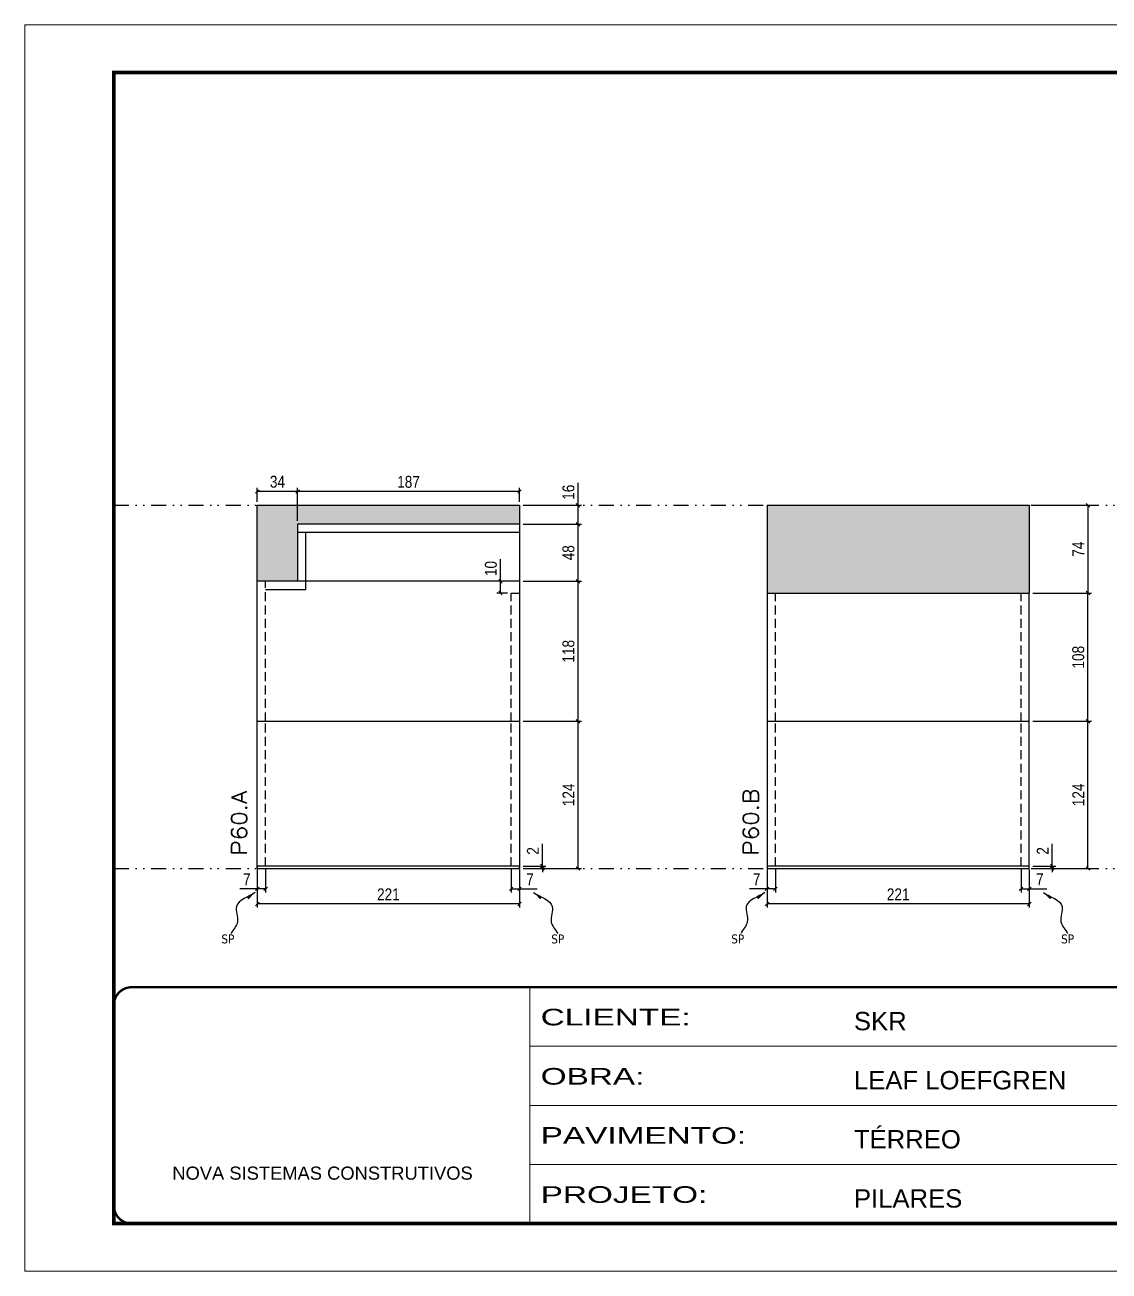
# Model space of a CAD drawing. Extents: x 14400 to 27878, y -21631 to 6985.
# Drawn here: x 14400 to 15314, y -13591 to -12541 of the extents above; entities that cross this region are included whole.
import ezdxf

# ---------------------------------------------------------------- set-up
doc = ezdxf.new("R2010")
doc.units = 0
for name, pattern in [('CONTINUO', [0]), ('DASHED', [0.75, 0.5, -0.25]), ('DIVIDE2', [0.625, 0.25, -0.125, 0, -0.125, 0, -0.125]), ('HIDDEN', [0.375, 0.25, -0.125])]:
    doc.linetypes.add(name, pattern=pattern)
for name, color, linetype in [('COTA', 241, 'Continuous'), ('Nível', 160, 'Continuous'), ('Painéis', 200, 'Continuous'), ('SARR_2.2x7', 40, 'Continuous'), ('Sarrafo de Pressão', 42, 'HIDDEN'), ('texto', 7, 'Continuous')]:
    doc.layers.add(name, color=color, linetype=linetype)
for name, color, linetype, lineweight in [('Folhas', 255, 'Continuous', 9), ('SARRAFO DE PRESSAO', 251, 'DASHED', 9), ('Texto Seção', 7, 'Continuous', 15)]:
    doc.layers.add(name, color=color, linetype=linetype, lineweight=lineweight)
doc.styles.add('ARIAL', font='arial.ttf')
doc.styles.add('COTA TECNICA', font='techl___.ttf', dxfattribs={"height": 10})
doc.styles.add('COTA TECNICA-50', font='techl___.ttf', dxfattribs={"height": 10})
doc.styles.add('REGUA-120', font='ROMANS.shx', dxfattribs={"height": 15})
doc.styles.get("Standard").update_dxf_attribs({"font": 'arial.ttf'})
doc.styles.add('Tecnologia', font='')
doc.styles.get('Tecnologia').set_extended_font_data('Forgotten Futurist')
doc.dimstyles.new('COTA PAINEL-50', dxfattribs={"dimtxt": 10, "dimasz": 3, "dimexe": 3, "dimexo": 3, "dimgap": 3, "dimtad": 1, "dimdec": 1, "dimzin": 12, "dimdsep": 46, "dimtxsty": 'COTA TECNICA-50', "dimblk1": 'OBLIQUE', "dimblk2": 'OBLIQUE', "dimsah": 1, "dimcen": 0.9, "dimclrd": 4, "dimclre": 4, "dimclrt": 240, "dimadec": 1, "dimazin": 3, "dimtfac": 1, "dimtdec": 1, "dimtmove": 0, "dimatfit": 3, "dimfxl": 1, "dimtolj": 1, "dimtzin": 12, "dimarcsym": 0})
doc.dimstyles.new('PAINEL', dxfattribs={"dimtxt": 10, "dimasz": 3, "dimexe": 3, "dimexo": 3, "dimgap": 3, "dimtad": 1, "dimdec": 1, "dimzin": 12, "dimdsep": 46, "dimtxsty": 'COTA TECNICA', "dimblk1": 'OBLIQUE', "dimblk2": 'OBLIQUE', "dimsah": 1, "dimcen": 0.9, "dimclrd": 4, "dimclre": 4, "dimclrt": 240, "dimadec": 1, "dimazin": 3, "dimtfac": 1, "dimtdec": 1, "dimtmove": 0, "dimatfit": 3, "dimfxl": 1, "dimtolj": 1, "dimtzin": 12, "dimarcsym": 0})
doc.dimstyles.get("Standard").update_dxf_attribs({"dimtxt": 0.18, "dimasz": 0.18, "dimexe": 0.18, "dimexo": 0.0625, "dimgap": 0.09, "dimtad": 0, "dimtih": 1, "dimtoh": 1, "dimdec": 4, "dimzin": 0, "dimdsep": 46, "dimtxsty": 'Standard', "dimcen": 0.09, "dimadec": 0, "dimazin": 0, "dimtfac": 1, "dimtdec": 4, "dimtofl": 0, "dimtmove": 0, "dimatfit": 3, "dimfxl": 1, "dimtolj": 1, "dimtzin": 0, "dimarcsym": 0})

# ---------------------------------------------------------------- blocks, each defined once
blk = doc.blocks.new('9999999999')
at = {"color": 30, "linetype": 'CONTINUO'}
for p, q in [((98564.6, 34230.2), (98564.6, 34429.4)), ((98564.6, 34379.6), (99584, 34379.6)), ((98564.6, 34329.8), (99488, 34329.8)), ((98564.6, 34280), (99488, 34280))]:
    blk.add_line(p, q, dxfattribs=at)
at = {"color": 30, "linetype": 'CONTINUO', "const_width": 2}
blk.add_lwpolyline([(99584, 34230.2), (99584, 34414.4, 0.414214), (99569, 34429.4), (98229, 34429.4, 0.414214), (98214, 34414.4), (98214, 34245.2, 0.414214), (98229, 34230.2), (99584, 34230.2)], format="xyb", dxfattribs=at)
at = {"layer": 'Folhas'}
blk.add_lwpolyline([(98139, 34190.2), (99624, 34190.2), (99624, 35240.2), (98139, 35240.2)], close=True, dxfattribs=at)
at = {"layer": 'Folhas', "color": 30, "const_width": 3}
blk.add_lwpolyline([(98214, 34230.2), (99584, 34230.2), (99584, 35200.2), (98214, 35200.2)], close=True, dxfattribs=at)
at = {"color": 7, "linetype": 'Continuous', "ltscale": 5, "style": 'ARIAL'}
for s, height, p in [('SKR', 15.48, (98837.7, 34393.1)), ('LEAF LOEFGREN', 15.483, (98837.7, 34343.3)), ('TÉRREO', 15.48, (98837.7, 34293.5)), ('NOVA SISTEMAS CONSTRUTIVOS', 11.059, (98263.2, 34267.2)), ('PILARES', 15.48, (98837.7, 34243.7))]:
    blk.add_text(s, height=height, dxfattribs=at).set_placement(p)
at = {"layer": 'Folhas', "color": 7, "style": 'Tecnologia', "width": 1.5}
for s, p in [('CLIENTE:', (98573.7, 34397.2)), ('OBRA:', (98573.7, 34347.3)), ('PAVIMENTO:', (98573.7, 34297.5)), ('PROJETO:', (98573.7, 34247.7))]:
    blk.add_text(s, height=14, dxfattribs=at).set_placement(p)
blk = doc.blocks.new('_Oblique')
at = {"color": 0, "linetype": 'ByBlock', "lineweight": -2}
blk.add_line((-0.5, -0.5), (0.5, 0.5), dxfattribs=at)
blk = doc.blocks.new('*D2600')
at = {"layer": 'COTA', "color": 4, "lineweight": -2, "transparency": 16777216}
for p, q in [((14595.8, -13252.8), (14595.8, -13284.7)), ((14816.8, -13252.8), (14816.8, -13284.7)), ((14816.8, -13281.7), (14595.8, -13281.7))]:
    blk.add_line(p, q, dxfattribs=at)
at = {"layer": 'Defpoints', "color": 0, "transparency": 16777216}
for p in [(14595.8, -13249.8), (14816.8, -13249.8), (14595.8, -13281.7)]:
    blk.add_point(p, dxfattribs=at)
at = {"layer": 'COTA', "color": 4, "lineweight": -2, "transparency": 16777216, "xscale": 3, "yscale": 3, "zscale": 3, "rotation": 180}
blk.add_blockref('_Oblique', (14595.8, -13281.7), dxfattribs=at)
at = {"layer": 'COTA', "color": 4, "lineweight": -2, "transparency": 16777216, "xscale": 3, "yscale": 3, "zscale": 3}
blk.add_blockref('_Oblique', (14816.8, -13281.7), dxfattribs=at)
at = {"layer": 'COTA', "color": 240, "transparency": 16777216, "insert": (14706.3, -13273.6), "char_height": 10, "attachment_point": 5, "style": 'COTA TECNICA'}
blk.add_mtext('\\A1;221', dxfattribs=at)
blk = doc.blocks.new('*D2601')
at = {"layer": 'COTA', "color": 4, "lineweight": -2, "transparency": 16777216}
for p, q in [((14809.8, -13252.8), (14809.8, -13272)), ((14816.8, -13254.8), (14816.8, -13272)), ((14809.8, -13269), (14816.8, -13269)), ((14816.8, -13269), (14831.6, -13269))]:
    blk.add_line(p, q, dxfattribs=at)
at = {"layer": 'Defpoints', "color": 0, "transparency": 16777216}
for p in [(14809.8, -13249.8), (14816.8, -13251.8), (14816.8, -13269)]:
    blk.add_point(p, dxfattribs=at)
at = {"layer": 'COTA', "color": 4, "lineweight": -2, "transparency": 16777216, "xscale": 3, "yscale": 3, "zscale": 3, "rotation": 180}
blk.add_blockref('_Oblique', (14809.8, -13269), dxfattribs=at)
at = {"layer": 'COTA', "color": 4, "lineweight": -2, "transparency": 16777216, "xscale": 3, "yscale": 3, "zscale": 3}
blk.add_blockref('_Oblique', (14816.8, -13269), dxfattribs=at)
at = {"layer": 'COTA', "color": 240, "transparency": 16777216, "insert": (14825.7, -13260.9), "char_height": 10, "attachment_point": 5, "style": 'COTA TECNICA-50'}
blk.add_mtext('\\A1;7', dxfattribs=at)
blk = doc.blocks.new('*D2602')
at = {"layer": 'COTA', "color": 4, "lineweight": -2, "transparency": 16777216}
for p, q in [((14595.8, -13254.8), (14595.8, -13272)), ((14602.8, -13252.8), (14602.8, -13272)), ((14595.8, -13269), (14581.1, -13269)), ((14602.8, -13269), (14595.8, -13269))]:
    blk.add_line(p, q, dxfattribs=at)
at = {"layer": 'Defpoints', "color": 0, "transparency": 16777216}
for p in [(14602.8, -13249.8), (14595.8, -13251.8), (14595.8, -13269)]:
    blk.add_point(p, dxfattribs=at)
at = {"layer": 'COTA', "color": 4, "lineweight": -2, "transparency": 16777216, "xscale": 3, "yscale": 3, "zscale": 3, "rotation": 180}
blk.add_blockref('_Oblique', (14595.8, -13269), dxfattribs=at)
at = {"layer": 'COTA', "color": 4, "lineweight": -2, "transparency": 16777216, "xscale": 3, "yscale": 3, "zscale": 3}
blk.add_blockref('_Oblique', (14602.8, -13269), dxfattribs=at)
at = {"layer": 'COTA', "color": 240, "transparency": 16777216, "insert": (14587, -13260.9), "char_height": 10, "attachment_point": 5, "style": 'COTA TECNICA-50'}
blk.add_mtext('\\A1;7', dxfattribs=at)
blk = doc.blocks.new('*D2603')
at = {"layer": 'COTA', "color": 4, "lineweight": -2, "transparency": 16777216}
for p, q in [((14836.1, -13249.8), (14836.1, -13231)), ((14819.8, -13249.8), (14839.1, -13249.8)), ((14836.1, -13251.8), (14836.1, -13249.8)), ((14819.8, -13251.8), (14839.1, -13251.8)), ((14836.1, -13251.8), (14836.1, -13254.8))]:
    blk.add_line(p, q, dxfattribs=at)
at = {"layer": 'Defpoints', "color": 0, "transparency": 16777216}
for p in [(14816.8, -13249.8), (14816.8, -13251.8), (14836.1, -13251.8)]:
    blk.add_point(p, dxfattribs=at)
at = {"layer": 'COTA', "color": 4, "lineweight": -2, "transparency": 16777216, "xscale": 3, "yscale": 3, "zscale": 3}
for p, rotation in [((14836.1, -13249.8), 270), ((14836.1, -13251.8), 90)]:
    blk.add_blockref('_Oblique', p, dxfattribs=dict(at, rotation=rotation))
at = {"layer": 'COTA', "color": 240, "transparency": 16777216, "insert": (14828.1, -13237), "char_height": 10, "attachment_point": 5, "rotation": 90, "style": 'COTA TECNICA-50'}
blk.add_mtext('\\A1;2', dxfattribs=at)
blk = doc.blocks.new('*D2604')
at = {"layer": 'COTA', "color": 4, "linetype": 'ByBlock', "lineweight": -2, "transparency": 16777216}
for p, q in [((14819.8, -13127.8), (14869.2, -13127.8)), ((14866.2, -13251.8), (14866.2, -13127.8)), ((14819.8, -13251.8), (14869.2, -13251.8))]:
    blk.add_line(p, q, dxfattribs=at)
at = {"layer": 'Defpoints', "color": 0, "linetype": 'ByBlock', "transparency": 16777216}
for p in [(14816.8, -13127.8), (14866.2, -13127.8), (14816.8, -13251.8)]:
    blk.add_point(p, dxfattribs=at)
at = {"layer": 'COTA', "color": 4, "linetype": 'ByBlock', "lineweight": -2, "transparency": 16777216, "xscale": 3, "yscale": 3, "zscale": 3}
for p, rotation in [((14866.2, -13127.8), 90), ((14866.2, -13251.8), 270)]:
    blk.add_blockref('_Oblique', p, dxfattribs=dict(at, rotation=rotation))
at = {"layer": 'COTA', "color": 240, "linetype": 'ByBlock', "transparency": 16777216, "insert": (14858.1, -13189.8), "char_height": 10, "attachment_point": 5, "rotation": 90, "style": 'COTA TECNICA'}
blk.add_mtext('\\A1;124', dxfattribs=at)
blk = doc.blocks.new('*D2605')
at = {"layer": 'COTA', "color": 4, "linetype": 'ByBlock', "lineweight": -2, "transparency": 16777216}
for p, q in [((14819.8, -13127.8), (14869.2, -13127.8)), ((14866.2, -13251.8), (14866.2, -13127.8)), ((14819.8, -13251.8), (14869.2, -13251.8))]:
    blk.add_line(p, q, dxfattribs=at)
at = {"layer": 'Defpoints', "color": 0, "linetype": 'ByBlock', "transparency": 16777216}
for p in [(14816.8, -13127.8), (14866.2, -13127.8), (14816.8, -13251.8)]:
    blk.add_point(p, dxfattribs=at)
at = {"layer": 'COTA', "color": 4, "linetype": 'ByBlock', "lineweight": -2, "transparency": 16777216, "xscale": 3, "yscale": 3, "zscale": 3}
for p, rotation in [((14866.2, -13127.8), 90), ((14866.2, -13251.8), 270)]:
    blk.add_blockref('_Oblique', p, dxfattribs=dict(at, rotation=rotation))
at = {"layer": 'COTA', "color": 240, "linetype": 'ByBlock', "transparency": 16777216, "insert": (14858.1, -13189.8), "char_height": 10, "attachment_point": 5, "rotation": 90, "style": 'COTA TECNICA'}
blk.add_mtext('\\A1;124', dxfattribs=at)
blk = doc.blocks.new('*D2615')
at = {"layer": 'COTA', "color": 4, "lineweight": -2, "transparency": 16777216}
for p, q in [((14819.8, -12961.8), (14869.2, -12961.8)), ((14866.2, -13009.8), (14866.2, -12961.8)), ((14819.8, -13009.8), (14869.2, -13009.8))]:
    blk.add_line(p, q, dxfattribs=at)
at = {"layer": 'Defpoints', "color": 0, "transparency": 16777216}
for p in [(14816.8, -12961.8), (14866.2, -12961.8), (14816.8, -13009.8)]:
    blk.add_point(p, dxfattribs=at)
at = {"layer": 'COTA', "color": 4, "lineweight": -2, "transparency": 16777216, "xscale": 3, "yscale": 3, "zscale": 3}
for p, rotation in [((14866.2, -12961.8), 90), ((14866.2, -13009.8), 270)]:
    blk.add_blockref('_Oblique', p, dxfattribs=dict(at, rotation=rotation))
at = {"layer": 'COTA', "color": 240, "transparency": 16777216, "insert": (14858.1, -12985.8), "char_height": 10, "attachment_point": 5, "rotation": 90, "style": 'COTA TECNICA'}
blk.add_mtext('\\A1;48', dxfattribs=at)
blk = doc.blocks.new('*D2616')
at = {"layer": 'COTA', "color": 4, "lineweight": -2, "transparency": 16777216}
for p, q in [((14629.8, -12958.8), (14629.8, -12931.2)), ((14816.8, -12934.2), (14629.8, -12934.2)), ((14816.8, -12942.8), (14816.8, -12931.2))]:
    blk.add_line(p, q, dxfattribs=at)
at = {"layer": 'Defpoints', "color": 0, "transparency": 16777216}
for p in [(14629.8, -12934.2), (14816.8, -12945.8), (14629.8, -12961.8)]:
    blk.add_point(p, dxfattribs=at)
at = {"layer": 'COTA', "color": 4, "lineweight": -2, "transparency": 16777216, "xscale": 3, "yscale": 3, "zscale": 3, "rotation": 180}
blk.add_blockref('_Oblique', (14629.8, -12934.2), dxfattribs=at)
at = {"layer": 'COTA', "color": 4, "lineweight": -2, "transparency": 16777216, "xscale": 3, "yscale": 3, "zscale": 3}
blk.add_blockref('_Oblique', (14816.8, -12934.2), dxfattribs=at)
at = {"layer": 'COTA', "color": 240, "transparency": 16777216, "insert": (14723.3, -12926.1), "char_height": 10, "attachment_point": 5, "style": 'COTA TECNICA'}
blk.add_mtext('\\A1;187', dxfattribs=at)
blk = doc.blocks.new('*D2617')
at = {"layer": 'COTA', "color": 4, "lineweight": -2, "transparency": 16777216}
for p, q in [((14595.8, -12942.8), (14595.8, -12931.2)), ((14629.8, -12934.2), (14595.8, -12934.2)), ((14629.8, -12958.8), (14629.8, -12931.2))]:
    blk.add_line(p, q, dxfattribs=at)
at = {"layer": 'Defpoints', "color": 0, "transparency": 16777216}
for p in [(14595.8, -12934.2), (14595.8, -12945.8), (14629.8, -12961.8)]:
    blk.add_point(p, dxfattribs=at)
at = {"layer": 'COTA', "color": 4, "lineweight": -2, "transparency": 16777216, "xscale": 3, "yscale": 3, "zscale": 3, "rotation": 180}
blk.add_blockref('_Oblique', (14595.8, -12934.2), dxfattribs=at)
at = {"layer": 'COTA', "color": 4, "lineweight": -2, "transparency": 16777216, "xscale": 3, "yscale": 3, "zscale": 3}
blk.add_blockref('_Oblique', (14629.8, -12934.2), dxfattribs=at)
at = {"layer": 'COTA', "color": 240, "transparency": 16777216, "insert": (14612.8, -12926), "char_height": 10, "attachment_point": 5, "style": 'COTA TECNICA'}
blk.add_mtext('\\A1;34', dxfattribs=at)
blk = doc.blocks.new('*D2596')
at = {"layer": 'COTA', "color": 4, "lineweight": -2, "transparency": 16777216}
for p, q in [((15025.5, -13252.8), (15025.5, -13284.7)), ((15246.5, -13252.8), (15246.5, -13284.7)), ((15246.5, -13281.7), (15025.5, -13281.7))]:
    blk.add_line(p, q, dxfattribs=at)
at = {"layer": 'Defpoints', "color": 0, "transparency": 16777216}
for p in [(15025.5, -13249.8), (15246.5, -13249.8), (15025.5, -13281.7)]:
    blk.add_point(p, dxfattribs=at)
at = {"layer": 'COTA', "color": 4, "lineweight": -2, "transparency": 16777216, "xscale": 3, "yscale": 3, "zscale": 3, "rotation": 180}
blk.add_blockref('_Oblique', (15025.5, -13281.7), dxfattribs=at)
at = {"layer": 'COTA', "color": 4, "lineweight": -2, "transparency": 16777216, "xscale": 3, "yscale": 3, "zscale": 3}
blk.add_blockref('_Oblique', (15246.5, -13281.7), dxfattribs=at)
at = {"layer": 'COTA', "color": 240, "transparency": 16777216, "insert": (15136, -13273.6), "char_height": 10, "attachment_point": 5, "style": 'COTA TECNICA'}
blk.add_mtext('\\A1;221', dxfattribs=at)
blk = doc.blocks.new('*D2597')
at = {"layer": 'COTA', "color": 4, "lineweight": -2, "transparency": 16777216}
for p, q in [((15239.5, -13252.8), (15239.5, -13272)), ((15246.5, -13254.8), (15246.5, -13272)), ((15239.5, -13269), (15246.5, -13269)), ((15246.5, -13269), (15261.3, -13269))]:
    blk.add_line(p, q, dxfattribs=at)
at = {"layer": 'Defpoints', "color": 0, "transparency": 16777216}
for p in [(15239.5, -13249.8), (15246.5, -13251.8), (15246.5, -13269)]:
    blk.add_point(p, dxfattribs=at)
at = {"layer": 'COTA', "color": 4, "lineweight": -2, "transparency": 16777216, "xscale": 3, "yscale": 3, "zscale": 3, "rotation": 180}
blk.add_blockref('_Oblique', (15239.5, -13269), dxfattribs=at)
at = {"layer": 'COTA', "color": 4, "lineweight": -2, "transparency": 16777216, "xscale": 3, "yscale": 3, "zscale": 3}
blk.add_blockref('_Oblique', (15246.5, -13269), dxfattribs=at)
at = {"layer": 'COTA', "color": 240, "transparency": 16777216, "insert": (15255.4, -13260.9), "char_height": 10, "attachment_point": 5, "style": 'COTA TECNICA-50'}
blk.add_mtext('\\A1;7', dxfattribs=at)
blk = doc.blocks.new('*D2598')
at = {"layer": 'COTA', "color": 4, "lineweight": -2, "transparency": 16777216}
for p, q in [((15025.5, -13254.8), (15025.5, -13272)), ((15032.5, -13252.8), (15032.5, -13272)), ((15025.5, -13269), (15010.8, -13269)), ((15032.5, -13269), (15025.5, -13269))]:
    blk.add_line(p, q, dxfattribs=at)
at = {"layer": 'Defpoints', "color": 0, "transparency": 16777216}
for p in [(15032.5, -13249.8), (15025.5, -13251.8), (15025.5, -13269)]:
    blk.add_point(p, dxfattribs=at)
at = {"layer": 'COTA', "color": 4, "lineweight": -2, "transparency": 16777216, "xscale": 3, "yscale": 3, "zscale": 3, "rotation": 180}
blk.add_blockref('_Oblique', (15025.5, -13269), dxfattribs=at)
at = {"layer": 'COTA', "color": 4, "lineweight": -2, "transparency": 16777216, "xscale": 3, "yscale": 3, "zscale": 3}
blk.add_blockref('_Oblique', (15032.5, -13269), dxfattribs=at)
at = {"layer": 'COTA', "color": 240, "transparency": 16777216, "insert": (15016.7, -13260.9), "char_height": 10, "attachment_point": 5, "style": 'COTA TECNICA-50'}
blk.add_mtext('\\A1;7', dxfattribs=at)
blk = doc.blocks.new('*D2599')
at = {"layer": 'COTA', "color": 4, "lineweight": -2, "transparency": 16777216}
for p, q in [((15265.8, -13249.8), (15265.8, -13231)), ((15249.5, -13249.8), (15268.8, -13249.8)), ((15265.8, -13251.8), (15265.8, -13249.8)), ((15249.5, -13251.8), (15268.8, -13251.8)), ((15265.8, -13251.8), (15265.8, -13254.8))]:
    blk.add_line(p, q, dxfattribs=at)
at = {"layer": 'Defpoints', "color": 0, "transparency": 16777216}
for p in [(15246.5, -13249.8), (15246.5, -13251.8), (15265.8, -13251.8)]:
    blk.add_point(p, dxfattribs=at)
at = {"layer": 'COTA', "color": 4, "lineweight": -2, "transparency": 16777216, "xscale": 3, "yscale": 3, "zscale": 3}
for p, rotation in [((15265.8, -13249.8), 270), ((15265.8, -13251.8), 90)]:
    blk.add_blockref('_Oblique', p, dxfattribs=dict(at, rotation=rotation))
at = {"layer": 'COTA', "color": 240, "transparency": 16777216, "insert": (15257.8, -13237), "char_height": 10, "attachment_point": 5, "rotation": 90, "style": 'COTA TECNICA-50'}
blk.add_mtext('\\A1;2', dxfattribs=at)
blk = doc.blocks.new('*D2611')
at = {"layer": 'COTA', "color": 4, "linetype": 'ByBlock', "lineweight": -2, "transparency": 16777216}
for p, q in [((15249.5, -13127.8), (15298.9, -13127.8)), ((15295.9, -13251.8), (15295.9, -13127.8)), ((15249.5, -13251.8), (15298.9, -13251.8))]:
    blk.add_line(p, q, dxfattribs=at)
at = {"layer": 'Defpoints', "color": 0, "linetype": 'ByBlock', "transparency": 16777216}
for p in [(15246.5, -13127.8), (15295.9, -13127.8), (15246.5, -13251.8)]:
    blk.add_point(p, dxfattribs=at)
at = {"layer": 'COTA', "color": 4, "linetype": 'ByBlock', "lineweight": -2, "transparency": 16777216, "xscale": 3, "yscale": 3, "zscale": 3}
for p, rotation in [((15295.9, -13127.8), 90), ((15295.9, -13251.8), 270)]:
    blk.add_blockref('_Oblique', p, dxfattribs=dict(at, rotation=rotation))
at = {"layer": 'COTA', "color": 240, "linetype": 'ByBlock', "transparency": 16777216, "insert": (15287.8, -13189.8), "char_height": 10, "attachment_point": 5, "rotation": 90, "style": 'COTA TECNICA'}
blk.add_mtext('\\A1;124', dxfattribs=at)
blk = doc.blocks.new('*D2612')
at = {"layer": 'COTA', "color": 4, "linetype": 'ByBlock', "lineweight": -2, "transparency": 16777216}
for p, q in [((15249.5, -13127.8), (15298.9, -13127.8)), ((15295.9, -13251.8), (15295.9, -13127.8)), ((15249.5, -13251.8), (15298.9, -13251.8))]:
    blk.add_line(p, q, dxfattribs=at)
at = {"layer": 'Defpoints', "color": 0, "linetype": 'ByBlock', "transparency": 16777216}
for p in [(15246.5, -13127.8), (15295.9, -13127.8), (15246.5, -13251.8)]:
    blk.add_point(p, dxfattribs=at)
at = {"layer": 'COTA', "color": 4, "linetype": 'ByBlock', "lineweight": -2, "transparency": 16777216, "xscale": 3, "yscale": 3, "zscale": 3}
for p, rotation in [((15295.9, -13127.8), 90), ((15295.9, -13251.8), 270)]:
    blk.add_blockref('_Oblique', p, dxfattribs=dict(at, rotation=rotation))
at = {"layer": 'COTA', "color": 240, "linetype": 'ByBlock', "transparency": 16777216, "insert": (15287.8, -13189.8), "char_height": 10, "attachment_point": 5, "rotation": 90, "style": 'COTA TECNICA'}
blk.add_mtext('\\A1;124', dxfattribs=at)
blk = doc.blocks.new('*D2613')
at = {"layer": 'COTA', "color": 4, "lineweight": -2, "transparency": 16777216}
for p, q in [((15249.5, -13019.8), (15298.9, -13019.8)), ((15295.9, -13127.8), (15295.9, -13019.8)), ((15249.5, -13127.8), (15298.9, -13127.8))]:
    blk.add_line(p, q, dxfattribs=at)
at = {"layer": 'Defpoints', "color": 0, "transparency": 16777216}
for p in [(15246.5, -13019.8), (15295.9, -13019.8), (15246.5, -13127.8)]:
    blk.add_point(p, dxfattribs=at)
at = {"layer": 'COTA', "color": 4, "lineweight": -2, "transparency": 16777216, "xscale": 3, "yscale": 3, "zscale": 3}
for p, rotation in [((15295.9, -13019.8), 90), ((15295.9, -13127.8), 270)]:
    blk.add_blockref('_Oblique', p, dxfattribs=dict(at, rotation=rotation))
at = {"layer": 'COTA', "color": 240, "transparency": 16777216, "insert": (15287.8, -13073.8), "char_height": 10, "attachment_point": 5, "rotation": 90, "style": 'COTA TECNICA'}
blk.add_mtext('\\A1;108', dxfattribs=at)
blk = doc.blocks.new('*D2614')
at = {"layer": 'COTA', "color": 4, "lineweight": -2, "transparency": 16777216}
for p, q in [((15249.5, -12945.8), (15298.9, -12945.8)), ((15295.9, -12945.8), (15295.9, -13019.8)), ((15249.5, -13019.8), (15298.9, -13019.8))]:
    blk.add_line(p, q, dxfattribs=at)
at = {"layer": 'Defpoints', "color": 0, "transparency": 16777216}
for p in [(15246.5, -12945.8), (15246.5, -13019.8), (15295.9, -13019.8)]:
    blk.add_point(p, dxfattribs=at)
at = {"layer": 'COTA', "color": 4, "lineweight": -2, "transparency": 16777216, "xscale": 3, "yscale": 3, "zscale": 3}
for p, rotation in [((15295.9, -12945.8), 90), ((15295.9, -13019.8), 270)]:
    blk.add_blockref('_Oblique', p, dxfattribs=dict(at, rotation=rotation))
at = {"layer": 'COTA', "color": 240, "transparency": 16777216, "insert": (15287.8, -12982.8), "char_height": 10, "attachment_point": 5, "rotation": 90, "style": 'COTA TECNICA'}
blk.add_mtext('\\A1;74', dxfattribs=at)
blk = doc.blocks.new('*D2609')
at = {"layer": 'COTA', "color": 4, "lineweight": -2, "transparency": 16777216}
for p, q in [((14866.2, -12945.8), (14866.2, -12926.8)), ((14819.8, -12945.8), (14869.2, -12945.8)), ((14866.2, -12961.8), (14866.2, -12945.8)), ((14819.8, -12961.8), (14869.2, -12961.8))]:
    blk.add_line(p, q, dxfattribs=at)
at = {"layer": 'Defpoints', "color": 0, "transparency": 16777216}
for p in [(14816.8, -12945.8), (14866.2, -12945.8), (14816.8, -12961.8)]:
    blk.add_point(p, dxfattribs=at)
at = {"layer": 'COTA', "color": 4, "lineweight": -2, "transparency": 16777216, "xscale": 3, "yscale": 3, "zscale": 3}
for p, rotation in [((14866.2, -12945.8), 90), ((14866.2, -12961.8), 270)]:
    blk.add_blockref('_Oblique', p, dxfattribs=dict(at, rotation=rotation))
at = {"layer": 'COTA', "color": 240, "transparency": 16777216, "insert": (14858.1, -12934.8), "char_height": 10, "attachment_point": 5, "rotation": 90, "style": 'COTA TECNICA'}
blk.add_mtext('\\A1;16', dxfattribs=at)
blk = doc.blocks.new('*D2610')
at = {"layer": 'COTA', "color": 4, "lineweight": -2, "transparency": 16777216}
for p, q in [((14819.8, -13009.8), (14869.2, -13009.8)), ((14866.2, -13127.8), (14866.2, -13009.8)), ((14819.8, -13127.8), (14869.2, -13127.8))]:
    blk.add_line(p, q, dxfattribs=at)
at = {"layer": 'Defpoints', "color": 0, "transparency": 16777216}
for p in [(14816.8, -13009.8), (14866.2, -13009.8), (14816.8, -13127.8)]:
    blk.add_point(p, dxfattribs=at)
at = {"layer": 'COTA', "color": 4, "lineweight": -2, "transparency": 16777216, "xscale": 3, "yscale": 3, "zscale": 3}
for p, rotation in [((14866.2, -13009.8), 90), ((14866.2, -13127.8), 270)]:
    blk.add_blockref('_Oblique', p, dxfattribs=dict(at, rotation=rotation))
at = {"layer": 'COTA', "color": 240, "transparency": 16777216, "insert": (14858.1, -13068.8), "char_height": 10, "attachment_point": 5, "rotation": 90, "style": 'COTA TECNICA'}
blk.add_mtext('\\A1;118', dxfattribs=at)
blk = doc.blocks.new('*D2694')
at = {"layer": 'COTA', "color": 4, "lineweight": -2, "transparency": 16777216}
for p, q in [((14800.8, -13009.8), (14800.8, -12991.3)), ((14806.8, -13009.8), (14797.8, -13009.8)), ((14806.8, -13019.8), (14797.8, -13019.8)), ((14800.8, -13019.8), (14800.8, -13009.8))]:
    blk.add_line(p, q, dxfattribs=at)
at = {"layer": 'Defpoints', "color": 0, "transparency": 16777216}
for p in [(14800.8, -13009.8), (14809.8, -13009.8), (14809.8, -13019.8)]:
    blk.add_point(p, dxfattribs=at)
at = {"layer": 'COTA', "color": 4, "lineweight": -2, "transparency": 16777216, "xscale": 3, "yscale": 3, "zscale": 3}
for p, rotation in [((14800.8, -13009.8), 90), ((14800.8, -13019.8), 270)]:
    blk.add_blockref('_Oblique', p, dxfattribs=dict(at, rotation=rotation))
at = {"layer": 'COTA', "color": 240, "transparency": 16777216, "insert": (14792.7, -12999.1), "char_height": 10, "attachment_point": 5, "rotation": 90, "style": 'COTA TECNICA'}
blk.add_mtext('\\A1;10', dxfattribs=at)

msp = doc.modelspace()

# ---------------------------------------------------------------- hatches: boundary and pattern name
at = {"layer": 'COTA'}
h = msp.add_hatch(dxfattribs=at)
h.set_pattern_fill('AR-CONC', color=256, scale=0.03)
h.paths.add_polyline_path([(14629.82, -12961.77), (14816.82, -12961.77), (14816.82, -12945.77), (14595.82, -12945.77), (14595.82, -13009.77), (14629.82, -13009.77)])
h = msp.add_hatch(dxfattribs=at)
h.set_pattern_fill('AR-CONC', color=256, scale=0.03)
h.set_pattern_definition([(50, (-1598.5, -5742.8755), (5.4655401, -0.4781726), [0.5715, -6.2865]), (355, (-1598.5, -5742.8755), (-1.0573026, 5.7317054), [0.4572, -5.0292175]), (100.451445, (-1598.0445, -5742.9154), (4.4082374, 5.2535326), [0.4857003, -5.3427073]), (46.1842, (-1598.5, -5741.3515), (8.1323712, -1.2612698), [0.85725, -9.42975]), (96.63556, (-1597.822, -5741.457), (7.122124, 7.4227837), [0.7285507, -8.0140682]), (351.18415, (-1598.5, -5741.3515), (7.122124, 7.4227837), [0.685799, -7.543792]), (21, (-1597.738, -5741.7325), (4.5484317, -3.067956), [0.5715, -6.2865]), (326, (-1597.738, -5741.7325), (1.8540609, 5.525639), [0.4572, -5.0292]), (71.451445, (-1597.359, -5741.988), (6.4024926, 2.457683), [0.4857003, -5.3426981]), (37.5, (-1598.5, -5742.8755), (0.0926581, 2.53665117), [0, -4.96824, 0, -5.1054, 0, -5.04825]), (7.5, (-1598.5, -5742.8755), (2.00458988, 3.00541724), [0, -2.91084, 0, -4.85394, 0, -1.92405]), (327.5, (-1600.1993, -5742.8755), (4.06771786, -0.17186232), [0, -1.905, 0, -5.9436, 0, -7.8867]), (317.5, (-1600.9613, -5742.8755), (4.44387544, 0.7627947), [0, -2.4765, 0, -3.94716, 0, -5.6007])])
h.paths.add_polyline_path([(15246.52, -12945.77), (15025.52, -12945.77), (15025.52, -13019.77), (15246.52, -13019.77)])

# ---------------------------------------------------------------- linework, layer by layer
for p, q in [((14595.82, -12945.77), (14816.82, -12945.77)), ((14595.82, -13009.77), (14595.82, -12945.77)), ((14816.82, -12945.77), (14816.82, -12961.77)), ((15025.52, -12945.77), (15025.52, -13019.77)), ((15025.52, -12945.77), (15246.52, -12945.77)), ((15246.52, -12945.77), (15246.52, -13019.77)), ((14636.82, -13016.77), (14636.82, -13009.77)), ((14809.82, -13019.77), (14816.82, -13019.77))]:
    msp.add_line(p, q, dxfattribs=at)
at = {"layer": 'Nível', "color": 4, "linetype": 'DIVIDE2', "ltscale": 50}
for p, q in [((14474.97, -12945.77), (15844.97, -12945.77)), ((14474.97, -13251.77), (15844.97, -13251.77))]:
    msp.add_line(p, q, dxfattribs=at)
at = {"layer": 'Painéis'}
for p, q in [((14816.82, -12961.77), (14629.82, -12961.77)), ((14629.82, -12961.77), (14629.82, -13009.77)), ((14816.82, -12961.77), (14816.82, -13251.77)), ((14595.82, -13251.77), (14595.82, -13009.77)), ((14816.82, -13009.77), (14595.82, -13009.77)), ((15025.52, -13019.77), (15246.52, -13019.77)), ((15025.52, -13019.77), (15025.52, -13249.77)), ((15246.52, -13249.77), (15246.52, -13019.77)), ((14595.82, -13127.77), (14816.82, -13127.77)), ((15025.52, -13127.77), (15246.52, -13127.77)), ((14595.82, -13251.77), (14816.82, -13251.77))]:
    msp.add_line(p, q, dxfattribs=at)
for points in [[(14816.82, -13249.77), (14595.82, -13249.77), (14595.82, -13251.77), (14816.82, -13251.77)], [(15246.52, -13249.77), (15025.52, -13249.77), (15025.52, -13251.77), (15246.52, -13251.77)]]:
    msp.add_lwpolyline(points, close=True, dxfattribs=at)
at = {"layer": 'SARR_2.2x7'}
for p, q in [((14816.82, -12968.77), (14629.82, -12968.77)), ((14636.82, -13009.77), (14636.82, -12968.77)), ((14602.82, -13016.77), (14636.82, -13016.77))]:
    msp.add_line(p, q, dxfattribs=at)
at = {"layer": 'Sarrafo de Pressão', "ltscale": 30}
for p, q in [((14602.82, -13127.77), (14602.82, -13009.77)), ((14809.82, -13127.77), (14809.82, -13019.77)), ((15032.52, -13127.77), (15032.52, -13019.77)), ((15239.52, -13127.77), (15239.52, -13019.77)), ((14602.82, -13249.77), (14602.82, -13127.77)), ((14809.82, -13249.77), (14809.82, -13127.77)), ((15032.52, -13249.77), (15032.52, -13127.77)), ((15239.52, -13249.77), (15239.52, -13127.77))]:
    msp.add_line(p, q, dxfattribs=at)

# ---------------------------------------------------------------- block references
at = {"layer": 'SARRAFO DE PRESSAO', "color": 6, "linetype": 'ByBlock'}
msp.add_blockref('9999999999', (-83739.01, -47781.25), dxfattribs=at)

# ---------------------------------------------------------------- texts
at = {"layer": 'texto', "color": 0, "char_height": 7.5, "attachment_point": 5}
for insert in [(14571.04, -13311.26), (14849.07, -13311.26), (15000.74, -13311.26), (15278.77, -13311.26)]:
    msp.add_mtext('{\\fTahoma|b0|i0|c0|p34;\\C4;SP}', dxfattribs=dict(at, insert=insert))
at = {"layer": 'Texto Seção', "style": 'REGUA-120', "width": 1.1}
for s, p in [('P60.A', (14587.08, -13241)), ('P60.B', (15018.27, -13241))]:
    msp.add_text(s, height=13, rotation=90, dxfattribs=at).set_placement(p)

# ---------------------------------------------------------------- dimensions: what is measured, and where the dimension line sits
at = {"layer": 'COTA'}
for base, p1, p2, override, picture, middle in [((14595.82, -12934.23), (14629.82, -12961.77), (14595.82, -12945.77), {"dimtmove": 1}, '*D2617', (14612.82, -12926.01)), ((14595.82, -13281.66), (14816.82, -13249.77), (14595.82, -13249.77), {"dimarcsym": 2}, '*D2600', (14706.32, -13273.6)), ((15025.52, -13281.66), (15246.52, -13249.77), (15025.52, -13249.77), {"dimarcsym": 2}, '*D2596', (15136.02, -13273.6))]:
    dim = msp.add_linear_dim(base=base, p1=p1, p2=p2, angle=180, dimstyle='PAINEL', override=override, dxfattribs=at)
    dim.commit()
    dim.dimension.update_dxf_attribs({"geometry": picture, "text_midpoint": middle})
for base, p1, p2, angle, dimstyle, picture, middle in [((14629.82, -12934.23), (14816.82, -12945.77), (14629.82, -12961.77), 180, 'PAINEL', '*D2616', (14723.32, -12926.14)), ((14866.19, -12945.77), (14816.82, -12961.77), (14816.82, -12945.77), 90, 'PAINEL', '*D2609', (14858.09, -12934.76)), ((15295.89, -13019.77), (15246.52, -12945.77), (15246.52, -13019.77), 90, 'PAINEL', '*D2614', (15287.82, -12982.77)), ((14866.19, -12961.77), (14816.82, -13009.77), (14816.82, -12961.77), 90, 'PAINEL', '*D2615', (14858.09, -12985.77)), ((14800.82, -13009.77), (14809.82, -13019.77), (14809.82, -13009.77), 90, 'PAINEL', '*D2694', (14792.72, -12999.05)), ((14866.19, -13009.77), (14816.82, -13127.77), (14816.82, -13009.77), 90, 'PAINEL', '*D2610', (14858.09, -13068.77)), ((15295.89, -13019.77), (15246.52, -13127.77), (15246.52, -13019.77), 90, 'PAINEL', '*D2613', (15287.76, -13073.77)), ((14595.82, -13269.01), (14602.82, -13249.77), (14595.82, -13251.77), 180, 'COTA PAINEL-50', '*D2602', (14586.95, -13260.93)), ((15025.52, -13269.01), (15032.52, -13249.77), (15025.52, -13251.77), 180, 'COTA PAINEL-50', '*D2598', (15016.66, -13260.93))]:
    dim = msp.add_linear_dim(base=base, p1=p1, p2=p2, angle=angle, dimstyle=dimstyle, dxfattribs=at)
    dim.commit()
    dim.dimension.update_dxf_attribs({"geometry": picture, "text_midpoint": middle})
at = {"layer": 'COTA', "linetype": 'ByBlock'}
for p1, p2, picture, middle in [((14816.82, -13251.77), (14816.82, -13127.77), '*D2604', (14858.11, -13189.77)), ((14816.82, -13251.77), (14816.82, -13127.77), '*D2605', (14858.11, -13189.77)), ((15246.52, -13251.77), (15246.52, -13127.77), '*D2611', (15287.82, -13189.77)), ((15246.52, -13251.77), (15246.52, -13127.77), '*D2612', (15287.82, -13189.77))]:
    dim = msp.add_aligned_dim(p1=p1, p2=p2, distance=-49.37, dimstyle='PAINEL', dxfattribs=at)
    dim.commit()
    dim.dimension.update_dxf_attribs({"geometry": picture, "text_midpoint": middle})
at = {"layer": 'COTA'}
for base, p1, p2, picture, middle in [((14836.08, -13251.77), (14816.82, -13249.77), (14816.82, -13251.77), '*D2603', (14836.08, -13237.02)), ((15265.78, -13251.77), (15246.52, -13249.77), (15246.52, -13251.77), '*D2599', (15265.78, -13237.02))]:
    dim = msp.add_linear_dim(base=base, p1=p1, p2=p2, angle=90, dimstyle='COTA PAINEL-50', dxfattribs=at)
    dim.commit()
    dim.dimension.update_dxf_attribs({"geometry": picture, "text_midpoint": middle, "dimtype": 160})
for base, p1, p2, picture, middle in [((14816.82, -13269.01), (14809.82, -13249.77), (14816.82, -13251.77), '*D2601', (14825.69, -13260.93)), ((15246.52, -13269.01), (15239.52, -13249.77), (15246.52, -13251.77), '*D2597', (15255.39, -13260.93))]:
    dim = msp.add_linear_dim(base=base, p1=p1, p2=p2, dimstyle='COTA PAINEL-50', dxfattribs=at)
    dim.commit()
    dim.dimension.update_dxf_attribs({"geometry": picture, "text_midpoint": middle})

# ---------------------------------------------------------------- leaders
at = {"layer": 'COTA', "path_type": 1}
for points in [[(14593.99, -13271.95), (14578.21, -13283.78), (14579.13, -13296.79), (14573.58, -13306.57)], [(14828.65, -13271.95), (14844.43, -13283.78), (14843.51, -13296.79), (14849.06, -13306.57)], [(15023.69, -13271.95), (15007.91, -13283.78), (15008.83, -13296.79), (15003.28, -13306.57)], [(15258.35, -13271.95), (15274.13, -13283.78), (15273.21, -13296.79), (15278.76, -13306.57)]]:
    msp.add_leader(points, dimstyle='Standard', override={"dimasz": 8}, dxfattribs=at)

doc.saveas('drawing.dxf')
